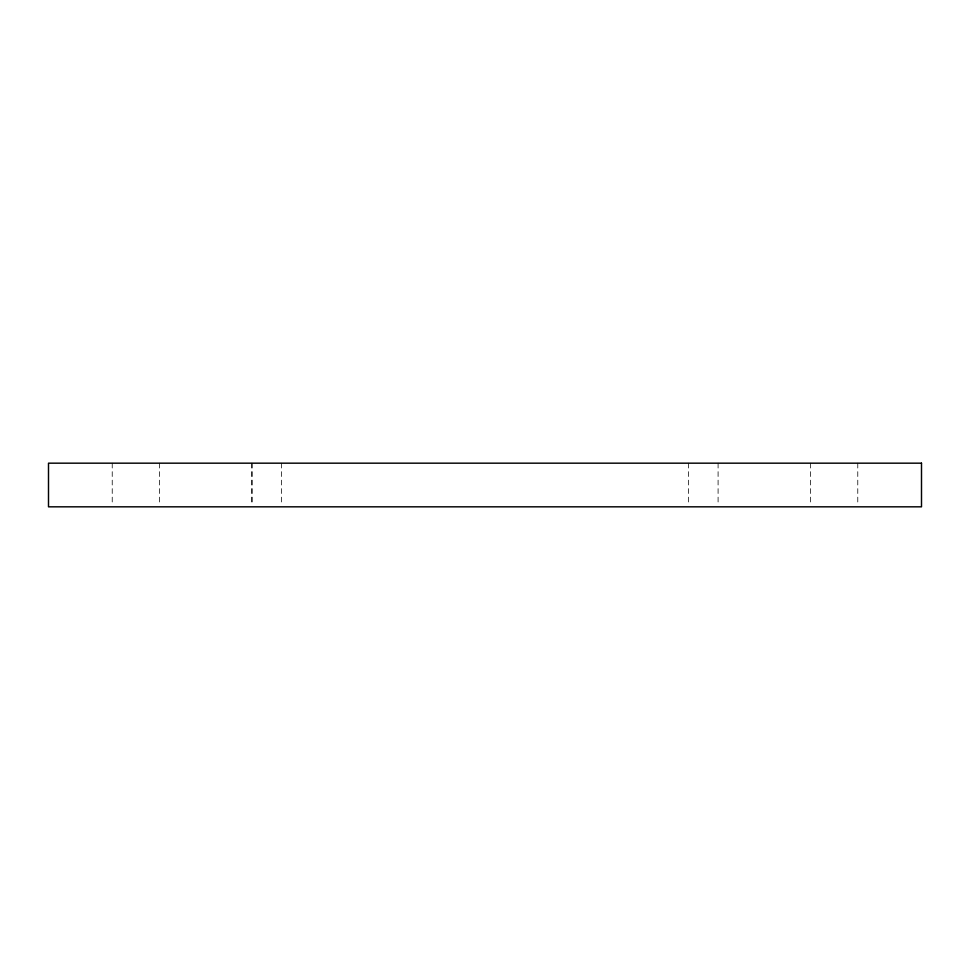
<?xml version="1.0" encoding="UTF-8"?>
<svg xmlns="http://www.w3.org/2000/svg" width="970" height="970" viewBox="0 0 970 970"><rect width="100%" height="100%" fill="white"/><g stroke="black" fill="none" stroke-linecap="round" stroke-linejoin="round"><path stroke-width="0.73" stroke-dasharray="4.85 3.64" d="M857.771 463.175L857.771 505.321M810.629 463.175L810.629 505.321M718.091 463.175L718.091 505.321M688.409 463.175L688.409 505.321M281.591 463.175L281.518 505.321M251.982 463.175L251.982 505.321M251.909 463.175L251.909 505.321M159.371 463.175L159.371 505.321M112.229 463.175L112.229 505.321"/><path stroke-width="1.45" d="M921.5 463.175L48.5 463.175L48.5 506.825L921.5 506.825L921.5 463.175"/></g></svg>
